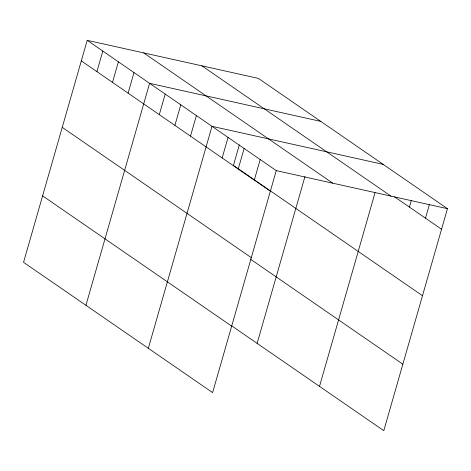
<?xml version="1.0" encoding="UTF-8"?>
<svg xmlns="http://www.w3.org/2000/svg" width="471" height="471" viewBox="0 0 471 471"><rect width="100%" height="100%" fill="white"/><g stroke="black" fill="none" stroke-linecap="round" stroke-linejoin="round"><path stroke-width="0.71" d="M87.206 40.329L23.55 262.318L212.609 392.608L276.265 170.62L87.206 40.329L258.391 78.392L447.45 208.682L383.794 430.671L231.332 325.596M96.908 71.639L102.802 51.08M112.504 82.39L118.398 61.825M128.1 93.134L133.999 72.575M85.94 305.314L149.595 83.326L320.78 121.388M159.298 114.636L165.191 94.076M174.894 125.386L180.787 104.821M190.49 136.131L196.389 115.572M148.33 348.31L211.985 126.322L383.17 164.385M222.159 157.956L228.052 137.397M239.315 144.915L233.433 165.421L422.493 295.717M238.226 169.03L244.125 148.471M254.299 180.105L260.192 159.545M257.125 343.377L304.949 176.596M319.515 386.373L375.046 192.721M409.417 207.093L411.377 200.24M425.484 218.167L429.417 204.461M276.265 170.62L447.45 208.682M394.533 196.843L441.557 229.242M201.9 65.828L390.959 196.124M143.696 52.887L332.756 183.184M81.306 60.889L270.366 191.185M62.249 127.358L251.308 257.655M250.389 259.127L402.858 364.201M42.608 195.848L231.673 326.138"/></g></svg>
